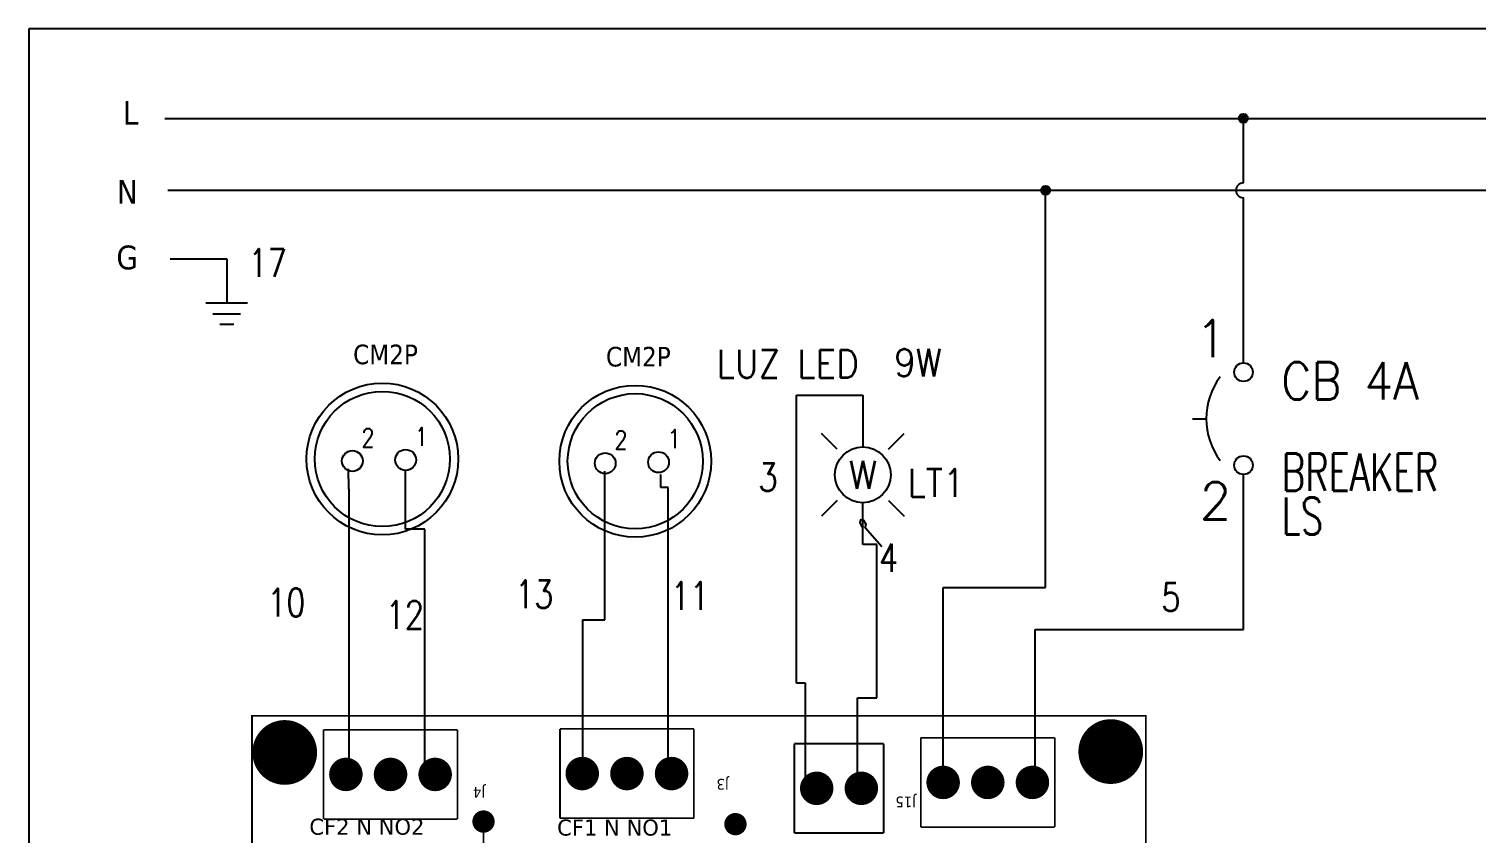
# Model space of a CAD drawing. Header units: millimetres. Extents: x 127.2 to 147.9, y 108.3 to 124.5.
# Drawn here: x 127.17 to 136.9, y 119.05 to 124.45 of the extents above; entities that cross this region are included whole.
import ezdxf
from ezdxf.enums import TextEntityAlignment as Align

# ---------------------------------------------------------------- set-up
doc = ezdxf.new("R2010")
doc.units = ezdxf.units.MM
doc.linetypes.add('HIDDEN2', pattern=[0.1875, 0.125, -0.0625])
for name, color, linetype in [('BLK_12AWG', 7, 'Continuous'), ('DESC', 250, 'Continuous'), ('MISC', 7, 'Continuous'), ('SYMS', 7, 'Continuous'), ('TAGS', 250, 'Continuous'), ('TERMS', 250, 'Continuous'), ('WIREFIXED', 7, 'Continuous'), ('WIRES', 7, 'Continuous')]:
    doc.layers.add(name, color=color, linetype=linetype)
doc.layers.add('WIRENO', color=7, linetype='Continuous', true_color=0x000000)
doc.styles.add('SLDTEXTSTYLE0', font='tahoma.ttf')
doc.styles.get("Standard").update_dxf_attribs({"font": 'tahoma.ttf'})
doc.styles.add('WD', font='romans.shx')

# ---------------------------------------------------------------- blocks, each defined once
blk = doc.blocks.new('WDDOT')
for radius in [0.03, 0.0187, 0.00929]:
    blk.add_circle((0, 0), radius)
blk = doc.blocks.new('VCB1')
at = {"linetype": 'HIDDEN2'}
blk.add_line((-0.1712, 0), (-0.125, 0), dxfattribs=at)
for centre in [(0, 0.1562), (0, -0.1562)]:
    blk.add_circle(centre, 0.0312)
blk.add_arc((0.1094, 0), 0.2344, 143.1301, 216.8699)
at = {"style": 'WD'}
for tag, p, width in [('INST', (0.2188, 0.3883), 0.7), ('LOC', (0.2188, 0.2188), 0.7), ('TAG1', (0.1269, 0.0644), 0.9), ('XREF', (0.1287, -0.09), 0.7), ('DESC1', (0.1287, -0.242), 0.7), ('DESC2', (0.1287, -0.3893), 0.7)]:
    blk.add_attdef(tag, p, '', height=0.125, dxfattribs=dict(at, width=width))
at = {"linetype": 'Continuous', "style": 'WD'}
for tag, height, flags, p in [('TERM01', 0.125, 8, (-0.055, 0.2066)), ('MFG', 0.01, 9, (-0.1421, -0.0881)), ('CAT', 0.01, 9, (-0.1421, -0.0731))]:
    blk.add_attdef(tag, text='', height=height, dxfattribs=dict(at, flags=flags)).set_placement(p, align=Align.RIGHT)
at = {"color": 7, "style": 'WD', "flags": 1}
for tag, p in [('X2TERM01', (0, 0.1875)), ('X8TERM02', (0, -0.1875))]:
    blk.add_attdef(tag, p, '', height=0.0125, dxfattribs=at)
at = {"style": 'WD', "width": 0.7}
blk.add_attdef('RATING1', text='', height=0.125, dxfattribs=at).set_placement((-0.1875, 0.0625), align=Align.RIGHT)
at = {"color": 7, "style": 'WD'}
for tag, p in [('X4LINK', (-0.25, 0)), ('X1LINK', (0, 0))]:
    blk.add_attdef(tag, p, '', height=0.01, dxfattribs=at)
at = {"style": 'WD', "flags": 9}
for tag, p in [('FAMILY', (-0.1421, -0.0365)), ('CONTACT', (-0.1288, -0.1291))]:
    blk.add_attdef(tag, text='', height=0.01, dxfattribs=at).set_placement(p, align=Align.RIGHT)
at = {"linetype": 'Continuous', "style": 'WD', "flags": 9}
blk.add_attdef('ASSYCODE', text='', height=0.01, dxfattribs=at).set_placement((-0.1533, -0.1061), align=Align.CENTER)
at = {"linetype": 'Continuous', "style": 'WD', "flags": 8}
blk.add_attdef('TERM02', text='', height=0.125, dxfattribs=at).set_placement((-0.0407, -0.2134), align=Align.TOP_RIGHT)
blk = doc.blocks.new('EPAD')
at = {"const_width": 0.5}
blk.add_lwpolyline([(-0.25, 0, 1), (0.25, 0, 1)], format="xyb", close=True, dxfattribs=at)
blk = doc.blocks.new('DIELEC_CEGH')
at = {"const_width": 0.008}
for points in [[(130.0548, 110.4251), (134.9154, 110.4251), (134.9154, 114.4301), (130.0548, 114.4301), (130.0548, 110.4251)], [(130.0548, 110.4251), (134.9154, 110.4251), (134.9154, 114.4301), (130.0548, 114.4301), (130.0548, 110.4251)], [(130.0548, 110.4251), (134.9154, 110.4251), (134.9154, 114.4301), (130.0548, 114.4301), (130.0548, 110.4251)], [(134.4532, 114.1093), (134.8532, 114.1093)], [(134.4532, 114.1093), (134.4532, 113.5093)], [(134.4532, 114.1093), (134.8532, 114.1093)], [(134.4532, 114.1093), (134.4532, 113.5093)], [(134.4532, 114.1093), (134.8532, 114.1093)], [(134.4532, 114.1093), (134.4532, 113.5093)], [(134.8532, 113.5093), (134.8532, 114.1093)], [(134.8532, 113.5093), (134.8532, 114.1093)], [(134.8532, 113.5093), (134.8532, 114.1093)], [(134.4532, 113.5093), (134.8532, 113.5093)], [(134.4532, 113.5093), (134.8532, 113.5093)], [(134.4532, 113.5093), (134.8532, 113.5093)], [(134.3422, 113.3927), (134.3922, 113.3927)], [(134.3422, 113.3927), (134.3922, 113.3927)], [(134.3422, 113.3927), (134.3922, 113.3927)], [(134.4571, 113.0502), (134.8571, 113.0502)], [(134.4571, 113.0502), (134.4571, 112.4502)], [(134.4571, 113.0502), (134.8571, 113.0502)], [(134.4571, 113.0502), (134.4571, 112.4502)], [(134.4571, 113.0502), (134.8571, 113.0502)], [(134.4571, 113.0502), (134.4571, 112.4502)], [(134.8571, 112.4502), (134.8571, 113.0502)], [(134.8571, 112.4502), (134.8571, 113.0502)], [(134.8571, 112.4502), (134.8571, 113.0502)], [(134.4571, 112.4502), (134.8571, 112.4502)], [(134.4571, 112.4502), (134.8571, 112.4502)], [(134.4571, 112.4502), (134.8571, 112.4502)], [(134.391, 111.9999), (134.791, 111.9999)], [(134.391, 111.5999), (134.391, 111.9999)], [(134.391, 111.9999), (134.791, 111.9999)], [(134.391, 111.5999), (134.391, 111.9999)], [(134.391, 111.9999), (134.791, 111.9999)], [(134.391, 111.5999), (134.391, 111.9999)], [(134.791, 111.5999), (134.791, 111.9999)], [(134.791, 111.5999), (134.791, 111.9999)], [(134.791, 111.5999), (134.791, 111.9999)], [(134.391, 111.5999), (134.791, 111.5999)], [(134.391, 111.5999), (134.791, 111.5999)], [(134.391, 111.5999), (134.791, 111.5999)], [(134.4174, 111.4334), (134.8174, 111.4334)], [(134.4174, 111.4334), (134.4174, 110.8334)], [(134.4174, 111.4334), (134.8174, 111.4334)], [(134.4174, 111.4334), (134.4174, 110.8334)], [(134.4174, 111.4334), (134.8174, 111.4334)], [(134.4174, 111.4334), (134.4174, 110.8334)], [(134.8174, 110.8334), (134.8174, 111.4334)], [(134.8174, 110.8334), (134.8174, 111.4334)], [(134.8174, 110.8334), (134.8174, 111.4334)], [(134.4174, 110.8334), (134.8174, 110.8334)], [(134.4174, 110.8334), (134.8174, 110.8334)], [(134.4174, 110.8334), (134.8174, 110.8334)]]:
    blk.add_lwpolyline(points, dxfattribs=at)
for p, xscale, yscale in [((134.7516, 114.2833), 0.29, 0.29), ((134.6532, 114.0093), 0.15, 0.15), ((134.6532, 113.8093), 0.15, 0.15), ((134.6532, 113.6093), 0.15, 0.15), ((134.4422, 113.3927), 0.1, 0.1), ((134.6571, 112.9502), 0.15, 0.15), ((134.6571, 112.7502), 0.15, 0.15), ((134.6571, 112.5502), 0.15, 0.15), ((134.4306, 112.2639), 0.1, 0.1), ((134.591, 111.8999), 0.15, 0.15), ((134.591, 111.6999), 0.15, 0.15), ((134.6174, 111.3334), 0.15, 0.15), ((134.6174, 111.1334), 0.15, 0.15), ((134.6174, 110.9334), 0.15, 0.15), ((134.7556, 110.5825), 0.29, 0.29)]:
    blk.add_blockref('EPAD', p, dxfattribs=dict(xscale=xscale, yscale=yscale))
for s, height, rotation, width, p in [('CF2 N NO2', 0.072, 270, 1.111111, (134.3832, 114.1731)), ('CF2 N NO2', 0.072, 270, 1.111111, (134.3832, 114.1731)), ('CF2 N NO2', 0.072, 270, 1.111111, (134.3832, 114.1731)), ('J4', 0.048, 90, 1.041667, (134.5968, 113.3853)), ('J4', 0.048, 90, 1.041667, (134.5968, 113.3853)), ('J4', 0.048, 90, 1.041667, (134.5968, 113.3853)), ('CF1 N NO1', 0.072, 270, 1.111111, (134.3793, 113.0629)), ('CF1 N NO1', 0.072, 270, 1.111111, (134.3793, 113.0629)), ('CF1 N NO1', 0.072, 270, 1.111111, (134.3793, 113.0629)), ('J3', 0.048, 90, 1.041667, (134.6331, 112.2938)), ('J3', 0.048, 90, 1.041667, (134.6331, 112.2938)), ('J3', 0.048, 90, 1.041667, (134.6331, 112.2938)), ('J15', 0.048, 90, 1.041667, (134.554, 111.4549)), ('J15', 0.048, 90, 1.041667, (134.554, 111.4549)), ('J15', 0.048, 90, 1.041667, (134.554, 111.4549))]:
    blk.add_text(s, height=height, rotation=rotation, dxfattribs=dict(width=width)).set_placement(p)
blk = doc.blocks.new('VLT1W')
for p, q in [((-0.1149, 0.1149), (-0.1856, 0.1856)), ((0.1149, 0.1149), (0.1856, 0.1856)), ((-0.1149, -0.1149), (-0.1856, -0.1856)), ((0.1149, -0.1149), (0.1856, -0.1856))]:
    blk.add_line(p, q)
blk.add_circle((0, 0), 0.125)
at = {"linetype": 'Continuous', "style": 'WD'}
for tag, height, flags, p in [('TERM01', 0.125, 8, (-0.0312, 0.2188)), ('CAT', 0.01, 9, (-0.2211, -0.1343)), ('MFG', 0.01, 9, (-0.2211, -0.1494))]:
    blk.add_attdef(tag, text='', height=height, dxfattribs=dict(at, flags=flags)).set_placement(p, align=Align.RIGHT)
at = {"style": 'WD', "flags": 1}
for tag, p in [('X2TERM01', (0, 0.125)), ('X8TERM02', (0, -0.125))]:
    blk.add_attdef(tag, p, '', height=0.0125, dxfattribs=at)
at = {"style": 'WD'}
blk.add_attdef('COLOR', text='', height=0.125, dxfattribs=at).set_placement((0, 0), align=Align.MIDDLE)
for tag, p, width in [('TAG1', (0.2, -0.0979), 0.9), ('DESC1', (-0.256, -0.9315), 0.9), ('WDTAGALT', (-0.25, -1.25), 0.7)]:
    blk.add_attdef(tag, p, '', height=0.125, dxfattribs=dict(at, width=width))
at = {"linetype": 'Continuous', "style": 'WD', "flags": 9}
blk.add_attdef('ASSYCODE', text='', height=0.01, dxfattribs=at).set_placement((-0.2399, -0.0934), align=Align.CENTER)
at = {"style": 'WD', "flags": 9}
blk.add_attdef('FAMILY', text='', height=0.01, dxfattribs=at).set_placement((-0.2191, -0.1166), align=Align.RIGHT)
at = {"style": 'WD'}
for tag, width, p in [('INST', 0.7, (0.2812, -0.1471)), ('LOC', 0.7, (0.2812, -0.3167)), ('DESC2', 0.9, (-0.256, -0.9627))]:
    blk.add_attdef(tag, text='', height=0.125, dxfattribs=dict(at, width=width)).set_placement(p, align=Align.TOP_LEFT)
at = {"linetype": 'Continuous', "style": 'WD', "flags": 8}
blk.add_attdef('TERM02', text='', height=0.125, dxfattribs=at).set_placement((-0.0312, -0.2188), align=Align.TOP_RIGHT)
blk = doc.blocks.new('WD_WNV')
at = {"style": 'WD', "flags": 1}
for tag, p in [('W01USER', (-0.0625, 0.0938)), ('W02USER', (-0.0625, 0.0859)), ('W03USER', (-0.0625, 0.0781)), ('W04USER', (-0.0625, 0.0703)), ('W05USER', (-0.0625, 0.0625)), ('W06USER', (-0.0625, 0.0547)), ('W07USER', (-0.0625, 0.0469)), ('W08USER', (-0.0625, 0.0391)), ('W09USER', (-0.0625, 0.0312)), ('W10USER', (-0.0625, 0.0234))]:
    blk.add_attdef(tag, text='', height=0.005, dxfattribs=at).set_placement(p, align=Align.CENTER)
at = {"linetype": 'Continuous', "style": 'WD', "width": 0.8}
blk.add_attdef('WIRENO', text='', height=0.125, dxfattribs=at).set_placement((-0.05, 0), align=Align.MIDDLE_RIGHT)
blk = doc.blocks.new('WD_WNH')
at = {"linetype": 'Continuous', "style": 'WD', "width": 0.8}
blk.add_attdef('WIRENO', text='', height=0.125, dxfattribs=at).set_placement((0, 0.0625), align=Align.CENTER)
at = {"style": 'WD', "flags": 1}
for tag, p in [('W01USER', (0, 0.0781)), ('W02USER', (0, 0.0703)), ('W03USER', (0, 0.0625)), ('W04USER', (0, 0.0547)), ('W05USER', (0, 0.0469)), ('W06USER', (0, 0.0391)), ('W07USER', (0, 0.0312)), ('W08USER', (0, 0.0234)), ('W09USER', (0, 0.0156)), ('W10USER', (0, 0.0078))]:
    blk.add_attdef(tag, text='', height=0.005, dxfattribs=at).set_placement(p, align=Align.CENTER)
blk = doc.blocks.new('VGND2')
for p, q in [((0.09375, 0), (-0.09375, 0)), ((-0.0625, -0.046875), (0.0625, -0.046875)), ((-0.03125, -0.09375), (0.03125, -0.09375))]:
    blk.add_line(p, q)
at = {"style": 'WD', "flags": 1}
blk.add_attdef('X2TERM01', (0, 0), '', height=0.01, dxfattribs=at)
blk = doc.blocks.new('HT0002')
blk.add_circle((0, 0), 0.0699)
at = {"style": 'WD'}
for tag, p, width in [('INST', (0.0625, 0.4196), 0.7), ('LOC', (0.0625, 0.25), 0.7), ('DESC1', (0.0532, -0.3851), 0.8)]:
    blk.add_attdef(tag, p, '', height=0.125, dxfattribs=dict(at, width=width))
at = {"linetype": 'Continuous', "style": 'WD'}
for tag, p, height, width, flags in [('TERM01', (0.0625, 0.0938), 0.125, 0.8, 8), ('TAGSTRIP', (0.0532, -0.2288), 0.125, 0.9, 8), ('CAT', (0.2132, -0.4063), 0.1094, 0.8, 1), ('DESC2', (0.0532, -0.5413), 0.125, 0.8, 8), ('DESC3', (0.0532, -0.6976), 0.125, 0.8, 8)]:
    blk.add_attdef(tag, p, '', height=height, dxfattribs=dict(at, width=width, flags=flags))
at = {"style": 'WD', "flags": 1}
for tag, p, height in [('X4TERM01', (-0.0699, 0), 0.0125), ('X4TERMDESC01', (-0.0552, -0.0229), 0.025), ('X2TERMDESC01', (-0.006, 0.0287), 0.025), ('STRIPSEQ', (0, 0), 0.00125), ('X2TERM01', (0, 0.0699), 0.0125), ('X2PIN01', (0.0326, 0.0839), 0.0125), ('X1TERMDESC01', (0.0393, 0.007), 0.025), ('X1TERM01', (0.0699, 0), 0.0125), ('X1PIN01', (0.0868, 0.0164), 0.0125), ('X4PIN01', (-0.1138, -0.0375), 0.0125), ('LINKTERM', (0, -0.0019), 0.00125), ('X8TERM01', (0, -0.0699), 0.0125), ('X8TERMDESC01', (0, -0.0535), 0.025), ('X8PIN01', (0.0256, -0.0962), 0.0125)]:
    blk.add_attdef(tag, p, '', height=height, dxfattribs=at)
at = {"style": 'WD', "width": 0.7, "flags": 1}
blk.add_attdef('ASSYCODE', (0.0625, -0.2812), '', height=0.01, dxfattribs=at)
at = {"linetype": 'Continuous', "style": 'WD', "width": 0.8, "flags": 1}
blk.add_attdef('MFG', text='', height=0.1094, dxfattribs=at).set_placement((0.0882, -0.4063), align=Align.RIGHT)
blk = doc.blocks.new('CM2P')
at = {"layer": 'DESC'}
for radius in [0.5099, 0.4542]:
    blk.add_circle((132.8455, 116.8559), radius, dxfattribs=at)
at = {"layer": 'SYMS'}
ref = blk.add_blockref('HT0002', (132.6438, 116.8424), dxfattribs=at)
ref.add_attrib('TERM01', '2', (132.7063, 116.9361), dxfattribs={"layer": 'TERMS', "linetype": 'Continuous', "height": 0.125, "style": 'WD', "width": 0.8, "flags": 8})
ref = blk.add_blockref('HT0002', (133.002, 116.8495), dxfattribs=at)
ref.add_attrib('TERM01', '1', (133.0645, 116.9432), dxfattribs={"layer": 'TERMS', "linetype": 'Continuous', "height": 0.125, "style": 'WD', "width": 0.8, "flags": 8})
at = {"color": 7, "linetype": 'Continuous', "lineweight": 0, "insert": (132.6488, 117.6243), "char_height": 0.13176, "attachment_point": 1, "style": 'SLDTEXTSTYLE0'}
blk.add_mtext('CM2P', dxfattribs=at)

msp = doc.modelspace()

# ---------------------------------------------------------------- linework, layer by layer
at = {"color": 7, "linetype": 'Continuous'}
for p, q in [((147.9155, 124.4535), (127.1655, 124.4535)), ((127.1655, 124.4535), (127.1655, 108.2685))]:
    msp.add_line(p, q, dxfattribs=at)
at = {"layer": 'BLK_12AWG'}
for p, q in [((128.0782, 123.8529), (146.4532, 123.8529)), ((135.3269, 123.4196), (135.3269, 123.8529)), ((128.0978, 123.3696), (146.4728, 123.3696)), ((133.9973, 120.7005), (133.9973, 123.3696)), ((135.3269, 122.2035), (135.3269, 123.3196)), ((133.3084, 119.4502), (133.3084, 120.7005)), ((133.3084, 120.7005), (133.9973, 120.7005))]:
    msp.add_line(p, q, dxfattribs=at)
msp.add_arc((135.3269, 123.3696), 0.05, 90, 270, dxfattribs=at)
at = {"layer": 'WIRENO'}
msp.add_lwpolyline([(132.8965, 120.9739), (132.785, 121.103), (132.7909, 121.1242), (132.7756, 121.1511), (132.7544, 121.157), (132.7485, 121.1358), (132.7638, 121.1088), (132.7744, 121.1059)], dxfattribs=at)
at = {"layer": 'WIRES'}
for p, q in [((128.1143, 122.9096), (128.4944, 122.9096)), ((128.4944, 122.9096), (128.4944, 122.611)), ((132.3231, 120.059), (132.3231, 121.9933)), ((132.3231, 121.9933), (132.7696, 121.9933)), ((132.7696, 121.9933), (132.7696, 121.6459)), ((129.3139, 121.4311), (129.3139, 121.4978)), ((129.6966, 121.0934), (129.6966, 121.4901)), ((131.0362, 120.4835), (131.0362, 121.4831)), ((131.4112, 121.3729), (131.4112, 121.4601)), ((135.3276, 120.4202), (135.3276, 121.4603)), ((129.3152, 121.3645), (129.3152, 121.4311)), ((129.3165, 119.45), (129.3165, 121.3645)), ((131.4617, 121.3729), (131.4112, 121.3729)), ((131.4617, 119.4585), (131.4617, 121.3729)), ((132.7696, 120.9894), (132.7696, 121.2709)), ((129.8252, 121.0934), (129.6966, 121.0934)), ((129.8252, 119.45), (129.8252, 121.0934)), ((132.8642, 120.9894), (132.7696, 120.9894)), ((132.8642, 119.9611), (132.8642, 120.9894)), ((130.8851, 120.4835), (130.8851, 119.4585)), ((130.8851, 120.4835), (131.0362, 120.4835)), ((133.927, 119.38), (133.927, 120.4202)), ((133.927, 120.4202), (135.3276, 120.4202)), ((132.3831, 120.059), (132.3231, 120.059)), ((132.3831, 119.2979), (132.3831, 120.059)), ((132.7329, 119.3271), (132.7329, 119.9611)), ((132.7329, 119.9611), (132.8642, 119.9611))]:
    msp.add_line(p, q, dxfattribs=at)

# ---------------------------------------------------------------- block references
at = {"layer": 'DESC'}
for p in [(-3.3049, 4.7089), (-1.6056, 4.6936)]:
    msp.add_blockref('CM2P', p, dxfattribs=at)
at = {"layer": 'DESC', "xscale": 1.5, "yscale": 1.5, "zscale": 1.5, "rotation": 90}
msp.add_blockref('DIELEC_CEGH', (300.3093, -82.5341), dxfattribs=at)
at = {"layer": 'SYMS'}
for p in [(135.3269, 123.8529), (133.9973, 123.3696)]:
    msp.add_blockref('WDDOT', p, dxfattribs=at)
at = {"layer": 'SYMS', "xscale": 1.5, "yscale": 1.5, "zscale": 1.5}
msp.add_blockref('VGND2', (128.4944, 122.611), dxfattribs=at)
at = {"layer": 'SYMS'}
ref = msp.add_blockref('VCB1', (135.3276, 121.8353), dxfattribs=dict(at, xscale=2, yscale=2, zscale=2))
ref.add_attrib('DESC2', 'LS', (135.585, 121.0567), dxfattribs={"layer": 'DESC', "height": 0.25, "style": 'WD', "width": 0.7})
ref.add_attrib('DESC1', 'BREAKER', (135.585, 121.3513), dxfattribs={"layer": 'DESC', "height": 0.25, "style": 'WD', "width": 0.7})
ref.add_attrib('TAG1', 'CB 4A', (135.5814, 121.9641), dxfattribs={"layer": 'TAGS', "height": 0.25, "style": 'WD', "width": 0.9})
ref.add_attrib('TERM02', '2', dxfattribs={"layer": 'TERMS', "linetype": 'Continuous', "height": 0.25, "style": 'WD', "flags": 8}).set_placement((135.2462, 121.4084), align=Align.TOP_RIGHT)
ref.add_attrib('TERM01', '1', dxfattribs={"layer": 'TERMS', "linetype": 'Continuous', "height": 0.25, "style": 'WD', "flags": 8}).set_placement((135.2176, 122.2486), align=Align.RIGHT)
ref = msp.add_blockref('VLT1W', (132.7696, 121.4584), dxfattribs=dict(at, xscale=1.5, yscale=1.5, zscale=1.5))
ref.add_attrib('TAG1', 'LT1', (133.0696, 121.3115), dxfattribs={"layer": 'TAGS', "height": 0.1875, "style": 'WD', "width": 0.9})
ref.add_attrib('DESC2', '9W', dxfattribs={"layer": 'DESC', "height": 0.1875, "style": 'WD', "width": 0.9}).set_placement((132.9798, 122.3058), align=Align.TOP_LEFT)
ref.add_attrib('DESC1', 'LUZ LED', (131.7866, 122.1099), dxfattribs={"layer": 'DESC', "height": 0.1875, "style": 'WD', "width": 0.9})
ref.add_attrib('COLOR', 'W', dxfattribs={"layer": 'MISC', "height": 0.1875, "style": 'WD'}).set_placement((132.7696, 121.4584), align=Align.MIDDLE)
at = {"layer": 'WIREFIXED'}
ref = msp.add_blockref('WD_WNH', (128.895, 120.413), dxfattribs=dict(at, xscale=1.5, yscale=1.5, zscale=1.5))
ref.add_attrib('WIRENOF', '10', dxfattribs={"linetype": 'Continuous', "height": 0.1875, "style": 'WD', "width": 0.8}).set_placement((128.895, 120.5067), align=Align.CENTER)
ref = msp.add_blockref('WD_WNV', (130.7645, 120.6573), dxfattribs=dict(at, xscale=1.5, yscale=1.5, zscale=1.5))
ref.add_attrib('WIRENOF', '13', dxfattribs={"linetype": 'Continuous', "height": 0.1875, "style": 'WD', "width": 0.8}).set_placement((130.6895, 120.6573), align=Align.MIDDLE_RIGHT)
ref = msp.add_blockref('WD_WNH', (131.6068, 120.4586), dxfattribs=dict(at, xscale=1.5, yscale=1.5, zscale=1.5))
ref.add_attrib('WIRENOF', '11', dxfattribs={"linetype": 'Continuous', "height": 0.1875, "style": 'WD', "width": 0.8}).set_placement((131.6068, 120.5524), align=Align.CENTER)
ref = msp.add_blockref('WD_WNH', (128.9412, 120.3308), dxfattribs=dict(at, xscale=1.5, yscale=1.5, zscale=1.5))
ref.add_attrib('WIRENOF', '12', dxfattribs={"linetype": 'Continuous', "height": 0.1875, "style": 'WD', "width": 0.8}).set_placement((129.6912, 120.4245), align=Align.CENTER)
at = {"layer": 'WIRENO'}
ref = msp.add_blockref('WD_WNV', (128.6603, 123.1117), dxfattribs=dict(at, xscale=1.5, yscale=1.5, zscale=1.5))
ref.add_attrib('WIRENO', '17', dxfattribs={"linetype": 'Continuous', "height": 0.1875, "style": 'WD', "width": 0.8}).set_placement((128.8973, 122.8828), align=Align.MIDDLE_RIGHT)
ref = msp.add_blockref('WD_WNH', (132.4523, 123.2443), dxfattribs=dict(at, xscale=1.5, yscale=1.5, zscale=1.5))
ref.add_attrib('WIRENO', '3', dxfattribs={"linetype": 'Continuous', "height": 0.1875, "style": 'WD', "width": 0.8}).set_placement((132.1323, 121.2928), align=Align.BOTTOM_CENTER)
ref = msp.add_blockref('WD_WNV', (132.7696, 121.1301), dxfattribs=dict(at, xscale=1.5, yscale=1.5, zscale=1.5))
ref.add_attrib('WIRENO', '4', dxfattribs={"linetype": 'Continuous', "height": 0.1875, "style": 'WD', "width": 0.8}).set_placement((133.0066, 120.9013), align=Align.MIDDLE_RIGHT)
ref = msp.add_blockref('WD_WNV', (134.6675, 120.8646), dxfattribs=dict(at, xscale=1.5, yscale=1.5, zscale=1.5))
ref.add_attrib('WIRENO', '5', dxfattribs={"linetype": 'Continuous', "height": 0.1875, "style": 'WD', "width": 0.8}).set_placement((134.9045, 120.6358), align=Align.MIDDLE_RIGHT)

# ---------------------------------------------------------------- texts
at = {"char_height": 0.16, "attachment_point": 1}
for s, insert in [('L', (127.7959, 123.9702)), ('N', (127.7558, 123.4396)), ('G', (127.7528, 122.9985))]:
    msp.add_mtext_dynamic_manual_height_columns(s, width=0.371937, gutter_width=0.05, heights=[0], dxfattribs=dict(at, insert=insert))

doc.saveas('drawing.dxf')
